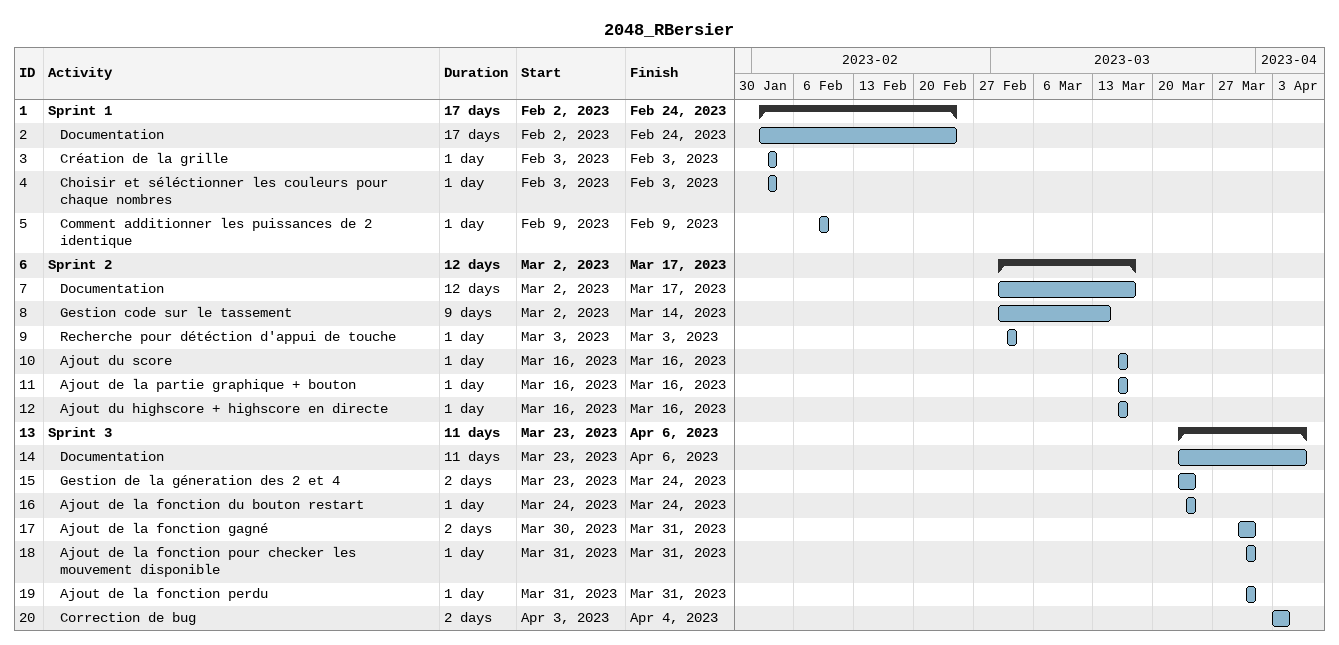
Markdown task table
2048_RBersier

| ID | Level | Task | Duration | Start | Finish |
|---|---|---|---|---|---|
| 1 | 1 | **Sprint 1** | 17d | 2023-02-02 | 2023-02-24 |
| 2 | 2 | Documentation | 17d | 2023-02-02 | 2023-02-24 |
| 3 | 2 | Création de la grille | 1d | 2023-02-03 | 2023-02-03 |
| 4 | 2 | Choisir et séléctionner les couleurs pour chaque nombres | 1d | 2023-02-03 | 2023-02-03 |
| 5 | 2 | Comment additionner les puissances de 2 identique | 1d | 2023-02-09 | 2023-02-09 |
| 6 | 1 | **Sprint 2** | 12d | 2023-03-02 | 2023-03-17 |
| 7 | 2 | Documentation | 12d | 2023-03-02 | 2023-03-17 |
| 8 | 2 | Gestion code sur le tassement | 9d | 2023-03-02 | 2023-03-14 |
| 9 | 2 | Recherche pour détéction d'appui de touche | 1d | 2023-03-03 | 2023-03-03 |
| 10 | 2 | Ajout du score | 1d | 2023-03-16 | 2023-03-16 |
| 11 | 2 | Ajout de la partie graphique + bouton | 1d | 2023-03-16 | 2023-03-16 |
| 12 | 2 | Ajout du highscore + highscore en directe | 1d | 2023-03-16 | 2023-03-16 |
| 13 | 1 | **Sprint 3** | 11d | 2023-03-23 | 2023-04-06 |
| 14 | 2 | Documentation | 11d | 2023-03-23 | 2023-04-06 |
| 15 | 2 | Gestion de la géneration des 2 et 4 | 2d | 2023-03-23 | 2023-03-24 |
| 16 | 2 | Ajout de la fonction du bouton restart | 1d | 2023-03-24 | 2023-03-24 |
| 17 | 2 | Ajout de la fonction gagné | 2d | 2023-03-30 | 2023-03-31 |
| 18 | 2 | Ajout de la fonction pour checker les mouvement disponible | 1d | 2023-03-31 | 2023-03-31 |
| 19 | 2 | Ajout de la fonction perdu | 1d | 2023-03-31 | 2023-03-31 |
| 20 | 2 | Correction de bug | 2d | 2023-04-03 | 2023-04-04 |
